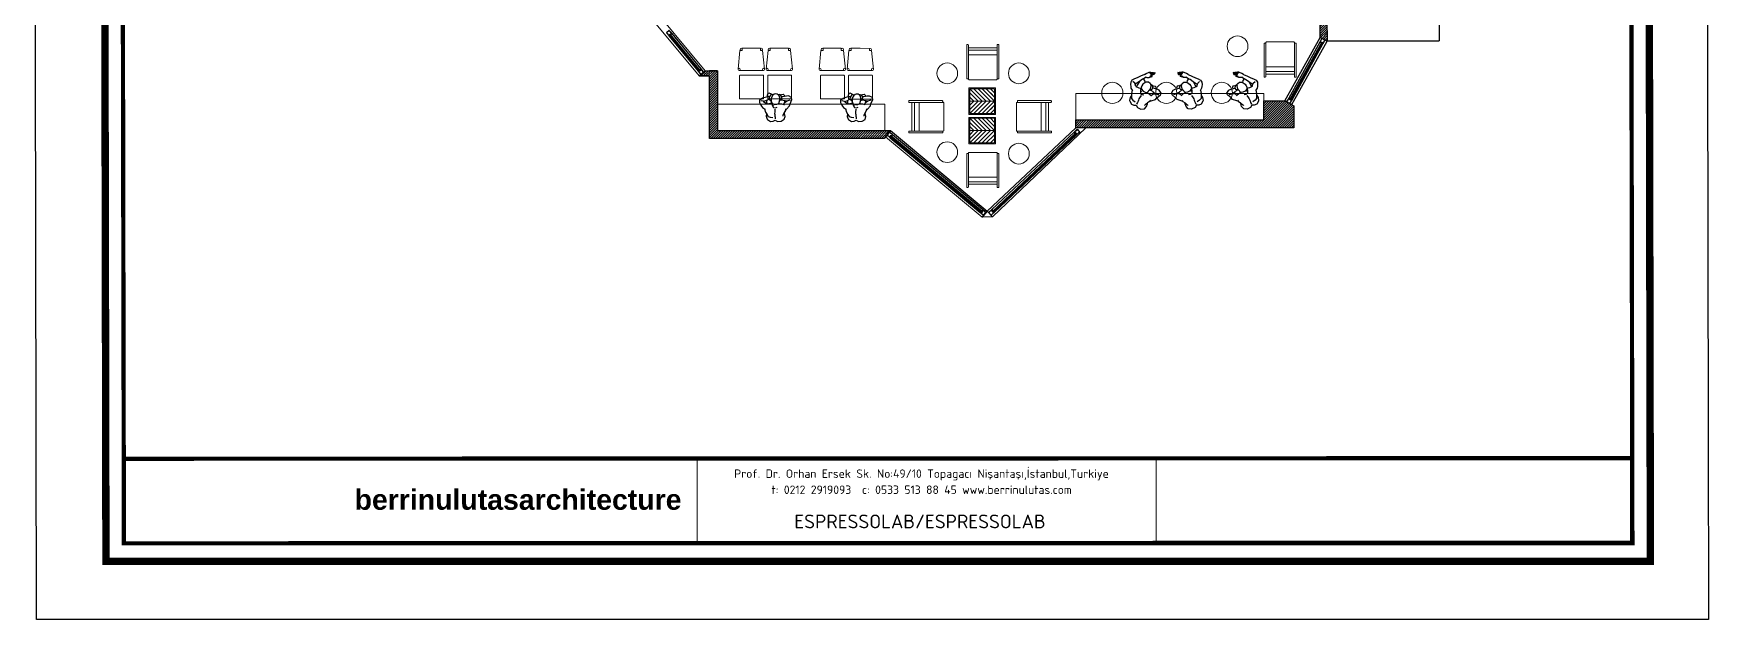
# Model space of a CAD drawing. Header units: centimetres. Extents: x 131563 to 145359, y 24878 to 28066.
# Drawn here: x 135105 to 138275, y 24878 to 25986 of the extents above; entities that cross this region are included whole.
import ezdxf
from ezdxf.enums import TextEntityAlignment as Align

# ---------------------------------------------------------------- set-up
doc = ezdxf.new("R2010")
doc.units = ezdxf.units.CM
doc.header["$LTSCALE"] = 10
doc.header["$MEASUREMENT"] = 0
for name, color, linetype in [('141125_RT1$0$xref_4_vitrin_kaplama$0$2DCAM', 4, 'Continuous'), ('141125_RT1$0$xref_4_vitrin_kaplama$0$2DKONST2', 253, 'Continuous'), ('LP-DIMENSION_INT_100', 51, 'Continuous'), ('wall', 255, 'Continuous')]:
    doc.layers.add(name, color=color, linetype=linetype)
for name, color, linetype, lineweight in [('ARK_AHŞAP', 45, 'Continuous', 15), ('ARK_METAL', 252, 'Continuous', 15), ('Auto-Antet', 7, 'Continuous', 18), ('tefriş', 45, 'Continuous', 18)]:
    doc.layers.add(name, color=color, linetype=linetype, lineweight=lineweight)
doc.styles.add('BASLIK', font='')
doc.styles.add('style1', font='isocpeur.ttf', dxfattribs={"height": 20})
doc.styles.get('BASLIK').set_extended_font_data('Arial', bold=True)
pattern_1 = [(45, (7891.8614, 0), (-2.20970869, 2.20970869), [])]

# ---------------------------------------------------------------- blocks, each defined once
blk = doc.blocks.new('insanplanoturan2')
for p, q in [((-27.3, 18.7), (-27.9, 14.4)), ((-27.9, 14.4), (-26.5, 10.2)), ((-27.3, 18.7), (-27.3, 18.7)), ((-26.5, 10.2), (-24.7, 7)), ((-24.7, 7), (-23.1, 4.5)), ((-20, 15.9), (-24.5, 17.3)), ((-23.1, 4.5), (-19.4, 1.7)), ((-18.8, 14.3), (-20, 15.9)), ((-19.4, 1.7), (-18.3, 0.6)), ((-19.3, 1.6), (-18, -4.7)), ((-15.7, 10.7), (-18.8, 14.3)), ((-15.7, 10.7), (-9.9, 11)), ((-14, 17.3), (-14.4, 14.2)), ((-14.4, 14.2), (-14.1, 10.9)), ((-9.9, 11), (-5.1, 11.6)), ((-4.3, 28), (-8.1, 30.2)), ((-5.3, 20.4), (-5.8, 16.4)), ((-5.8, 16.4), (-5.8, 13.5)), ((-5.8, 14.5), (-5.5, 12.7)), ((-5.8, 13.5), (-4.1, 10.1)), ((-5.5, 12.7), (-4.9, 10.3)), ((-1.5, 25.7), (-5.3, 20.4)), ((-4.9, 10.3), (-4.5, 7.8)), ((-4.5, 7.8), (-2.1, 5.5)), ((-4.5, 7.8), (-4.5, 7.3)), ((-4.5, 7.3), (-2.4, 2.5)), ((-3.6, 26.9), (-4.3, 28)), ((-4.1, 10.1), (0.4, 8)), ((-2.4, 2.5), (1.6, 1.8)), ((1.1, 27.4), (-1.5, 25.7)), ((0.4, 8), (4.7, 8.1)), ((3.3, 27.8), (1.1, 27.4)), ((1.6, 1.8), (4.6, 2.7)), ((7, 27.1), (3.3, 27.8)), ((4.7, 8.1), (8.4, 9.4)), ((8.6, 26), (7, 27.1)), ((8.3, 9.1), (13.3, 8.1)), ((8.4, 9.4), (11, 16.1)), ((10.1, 23.6), (8.6, 26)), ((10.2, 25.9), (9.3, 25.7)), ((9.3, 25.7), (9.6, 24.5)), ((11.4, 17.6), (10.1, 23.6)), ((11.6, 25.2), (10.2, 25.9)), ((11.4, 15), (10.6, 15.2)), ((11, 16.1), (11.4, 17.6)), ((11.4, 15), (12.6, 15.8)), ((13.4, 24.1), (11.6, 25.2)), ((12.6, 15.8), (13, 16.7)), ((12.9, 16.1), (20.7, 13.9)), ((13, 16.7), (14.5, 17.8)), ((13.2, 24.2), (15, 25.8)), ((13.3, 8.1), (17.6, 6.8)), ((15, 20.9), (13.4, 24.1)), ((14.5, 17.8), (15, 20.9)), ((16.3, 21.5), (14.7, 21.5)), ((15, 25.8), (17.9, 26.1)), ((15, 20.9), (15, 20.9)), ((20.1, 21.8), (16.3, 21.5)), ((17.6, 6.8), (19.3, 10.2)), ((17.6, 6.8), (18.6, 6.3)), ((17.9, 26.1), (20.4, 23.5)), ((19.3, 14.3), (19.3, 10.2)), ((19.3, 10.2), (24.2, 13.1)), ((23.7, 22.2), (20.1, 21.8)), ((20.4, 23.5), (20.2, 21.8)), ((20.7, 13.9), (24.2, 13.1)), ((22, -2.6), (28, 3.2)), ((27.8, 21.9), (23.7, 22.2)), ((24.2, 13.1), (28.6, 13.7)), ((33.1, 18.4), (27.8, 21.9)), ((28, 3.2), (29.4, 7)), ((28.6, 13.7), (30.4, 14.2)), ((29.4, 7), (33.3, 14.9)), ((33.3, 14.9), (33.1, 18.4)), ((-18, -4.7), (-16.2, -9.1)), ((-16.6, -8.2), (-17.3, -12.8)), ((-17.3, -12.8), (-16.1, -18.2)), ((-16.2, -9.1), (-14, -13.4)), ((-16.1, -18.2), (-15.3, -19.1)), ((-15.3, -19.1), (-10.3, -23)), ((-14, -13.4), (-10.4, -15.1)), ((-10.4, -15.1), (-5.2, -16.3)), ((-10.3, -23), (-5, -23.1)), ((-5, -23.1), (-1.2, -21.4)), ((-0.8, -6.1), (-1.2, -8.6)), ((-1.2, -8.6), (-1, -10.8)), ((-1.2, -21.4), (3.1, -24.4)), ((-1, -10.8), (-1, -12.7)), ((-1, -12.7), (-1, -14.1)), ((-1, -14.1), (-0.7, -15.8)), ((-0.7, -15.8), (-1, -19.2)), ((0.1, -0.8), (-0.8, -6.1)), ((3.1, -24.4), (10.1, -24.5)), ((10.1, -24.5), (15.7, -21.3)), ((14.2, -14.2), (13.8, -15.3)), ((15.6, -11.1), (14.2, -14.2)), ((16.8, -8.8), (15.6, -11.1)), ((15.7, -21.3), (17.9, -16.1)), ((19.5, -4.9), (16.8, -8.8)), ((17.2, -10.3), (17.5, -7.8)), ((17.9, -16.1), (17.2, -10.3)), ((20, -1.6), (19.5, -4.9)), ((19.5, -4.9), (22, -2.6))]:
    blk.add_line(p, q)
for points in [[(-27.3, 18.7), (-21.8, 22.3), (-14.1, 24.1), (-7.3, 24.6)], [(-20, 15.9), (-15.5, 16.7), (-9.5, 19.1), (-8.9, 19.2)], [(-8.1, 30.2), (-10.9, 29.7), (-12.2, 26.3), (-12.6, 24.2)], [(-1.5, 25.7), (-2.5, 27), (-5.4, 26.7), (-7.3, 24.6), (-9.2, 21.9), (-8.9, 19.2), (-7.3, 16.5), (-5.8, 16.4)]]:
    blk.add_lwpolyline(points)
blk = doc.blocks.new('xccxc')
at = {"rotation": 180}
blk.add_blockref('insanplanoturan2', (220488.9, -31825.1), dxfattribs=at)
blk = doc.blocks.new('dada')
for p, q in [((219964.1, -31826.5), (219966.7, -31822.6)), ((219967.8, -31810.1), (219965.6, -31815.3)), ((219965.6, -31815.3), (219966.3, -31821)), ((219966.3, -31821), (219966.1, -31823.5)), ((219966.7, -31822.6), (219967.9, -31820.3)), ((219973.4, -31806.9), (219967.8, -31810.1)), ((219967.9, -31820.3), (219969.4, -31817.1)), ((219969.4, -31817.1), (219969.8, -31816.1)), ((219980.5, -31807), (219973.4, -31806.9)), ((219984.7, -31810), (219980.5, -31807)), ((219983.4, -31830.6), (219984.4, -31825.3)), ((219984.3, -31815.6), (219984.6, -31812.1)), ((219984.6, -31817.3), (219984.3, -31815.6)), ((219984.4, -31825.3), (219984.7, -31822.8)), ((219984.6, -31818.7), (219984.6, -31817.3)), ((219984.6, -31820.5), (219984.6, -31818.7)), ((219984.7, -31822.8), (219984.6, -31820.5)), ((219988.6, -31808.2), (219984.7, -31810)), ((219993.9, -31808.4), (219988.6, -31808.2)), ((219994, -31816.3), (219988.8, -31815.1)), ((219998.9, -31812.3), (219993.9, -31808.4)), ((219997.6, -31817.9), (219994, -31816.3)), ((219999.7, -31822.2), (219997.6, -31817.9)), ((219999.7, -31813.2), (219998.9, -31812.3)), ((220000.9, -31818.5), (219999.7, -31813.2)), ((220001.6, -31826.6), (219999.7, -31822.2)), ((220000.2, -31823.1), (220000.9, -31818.5)), ((219954.2, -31838.4), (219950.3, -31846.2)), ((219950.3, -31846.2), (219950.4, -31849.8)), ((219950.4, -31849.8), (219955.8, -31853.3)), ((219954.9, -31845.1), (219953.1, -31845.6)), ((219955.5, -31834.6), (219954.2, -31838.4)), ((219959.4, -31844.5), (219954.9, -31845.1)), ((219961.5, -31828.8), (219955.5, -31834.6)), ((219955.8, -31853.3), (219959.9, -31853.5)), ((219964.3, -31841.6), (219959.4, -31844.5)), ((219962.8, -31845.2), (219959.4, -31844.5)), ((219959.9, -31853.5), (219963.5, -31853.2)), ((219964.1, -31826.5), (219961.5, -31828.8)), ((219970.6, -31847.5), (219962.8, -31845.2)), ((219963.2, -31854.8), (219963.4, -31853.2)), ((219965.6, -31857.5), (219963.2, -31854.8)), ((219963.5, -31853.2), (219967.3, -31852.8)), ((219963.6, -31829.8), (219964.1, -31826.5)), ((219964.2, -31845.6), (219964.3, -31841.6)), ((219965.9, -31838.1), (219964.3, -31841.6)), ((219965.9, -31838.1), (219965, -31837.7)), ((219968.5, -31857.1), (219965.6, -31857.5)), ((219970.3, -31839.5), (219965.9, -31838.1)), ((219967.3, -31852.8), (219968.8, -31852.9)), ((219970.3, -31855.5), (219968.5, -31857.1)), ((219969.1, -31849.2), (219968.6, -31852.2)), ((219968.6, -31852.2), (219970.2, -31855.4)), ((219968.6, -31852.2), (219968.6, -31852.2)), ((219970.6, -31848), (219969.1, -31849.2)), ((219970.2, -31855.4), (219972, -31856.6)), ((219975.3, -31840.4), (219970.3, -31839.5)), ((219971, -31847.2), (219970.6, -31848)), ((219972.2, -31846.3), (219971, -31847.2)), ((219972, -31856.6), (219973.4, -31857.2)), ((219972.2, -31846.3), (219972.9, -31846.5)), ((219972.6, -31847.5), (219972.2, -31849)), ((219972.2, -31849), (219973.4, -31855)), ((219975.1, -31840.7), (219972.6, -31847.5)), ((219973.4, -31855), (219974.9, -31857.4)), ((219973.4, -31857.2), (219974.3, -31857.1)), ((219974.3, -31857.1), (219974, -31855.9)), ((219974.9, -31857.4), (219976.6, -31858.5)), ((219978.8, -31839.4), (219975.1, -31840.7)), ((219983.2, -31839.4), (219978.8, -31839.4)), ((219982, -31833.1), (219978.9, -31834)), ((219985.9, -31833.9), (219982, -31833.1)), ((219982.4, -31858.8), (219985.1, -31857.1)), ((219987.6, -31841.5), (219983.2, -31839.4)), ((219985.1, -31857.1), (219988.9, -31851.8)), ((219988.1, -31839.2), (219985.7, -31836.9)), ((219985.8, -31856.2), (219987.9, -31859.4)), ((219988, -31838.6), (219985.9, -31833.9)), ((219989.4, -31844.9), (219987.6, -31841.5)), ((219988.1, -31839.2), (219988, -31838.6)), ((219988.5, -31841.6), (219988.1, -31839.2)), ((219989.1, -31844.1), (219988.5, -31841.6)), ((219993.5, -31842.3), (219988.6, -31843)), ((219988.9, -31851.8), (219989.4, -31847.8)), ((219989.4, -31845.9), (219989.1, -31844.1)), ((219989.4, -31847.8), (219989.4, -31844.9)), ((219993.2, -31859.7), (219997, -31853.7)), ((219999.3, -31842.1), (219993.5, -31842.3)), ((219997, -31853.7), (219997.9, -31845.6)), ((219997, -31853.7), (220000, -31849)), ((219997.9, -31845.6), (219997.6, -31842.2)), ((219999.3, -31842.1), (220002.3, -31845.7)), ((220000, -31849), (220002.3, -31845.7)), ((220002.8, -31833), (220001.6, -31826.6)), ((220002.9, -31833.1), (220001.9, -31831.9)), ((220002.3, -31845.7), (220003.5, -31847.3)), ((220006.7, -31835.8), (220002.9, -31833.1)), ((220003.5, -31847.3), (220008, -31848.7)), ((220003.7, -31858.5), (220007.4, -31854.5)), ((220008.3, -31838.4), (220006.7, -31835.8)), ((220007.4, -31854.5), (220010.8, -31850.1)), ((220010.1, -31841.6), (220008.3, -31838.4)), ((220011.5, -31845.8), (220010.1, -31841.6)), ((220010.8, -31850.1), (220011.5, -31845.8)), ((220010.8, -31850.1), (220010.8, -31850.1)), ((219976.3, -31878.1), (219976.7, -31876.9)), ((219976.4, -31878.4), (219976.3, -31878.1)), ((219976.8, -31878.5), (219976.4, -31878.4)), ((219976.5, -31879.8), (219978.1, -31877.9)), ((219976.6, -31880.4), (219976.5, -31879.8)), ((219976.6, -31858.5), (219980.3, -31859.2)), ((219976.9, -31880.6), (219976.6, -31880.4)), ((219976.7, -31876.9), (219977.5, -31876.1)), ((219977.9, -31877.8), (219976.8, -31878.5)), ((219979.2, -31879.3), (219976.9, -31880.6)), ((219977.5, -31876.1), (219978.5, -31875)), ((219978.7, -31877), (219977.9, -31877.8)), ((219978.1, -31877.9), (219979, -31877.2)), ((219978.5, -31875), (219979.2, -31874.4)), ((219980.1, -31875.8), (219978.7, -31877)), ((219980.1, -31870.4), (219978.8, -31871.8)), ((219978.8, -31871.8), (219978.9, -31872.1)), ((219978.9, -31872.1), (219979.2, -31872.2)), ((219979, -31877.2), (219980.3, -31876.2)), ((219979.2, -31872.2), (219981.2, -31871.8)), ((219979.2, -31874.4), (219980.3, -31873.4)), ((219981, -31877.7), (219979.2, -31879.3)), ((219981.2, -31878.6), (219979.2, -31879.3)), ((219979.4, -31879.5), (219979.2, -31879.3)), ((219981, -31879.2), (219979.4, -31879.5)), ((219981, -31869.8), (219980.1, -31870.4)), ((219982.1, -31874.4), (219980.1, -31875.8)), ((219980.3, -31859.2), (219982.4, -31858.8)), ((219980.3, -31873.4), (219981.5, -31872.2)), ((219980.3, -31876.2), (219981.3, -31875.3)), ((219983.2, -31868.1), (219981, -31869.8)), ((219982.2, -31876.8), (219981, -31877.7)), ((219984.3, -31878.3), (219981, -31879.2)), ((219981.2, -31871.8), (219982.2, -31871.3)), ((219983.5, -31877.4), (219981.2, -31878.6)), ((219981.3, -31875.3), (219982.2, -31874.6)), ((219981.5, -31872.2), (219982.2, -31871.3)), ((219982.2, -31874.6), (219982.1, -31874.4)), ((219982.2, -31871.3), (219982.7, -31870.2)), ((219982.2, -31874.6), (219983.9, -31875.9)), ((219982.2, -31876.8), (219983.9, -31875.9)), ((219984.9, -31866.8), (219983.2, -31868.1)), ((219985.2, -31876.8), (219983.5, -31877.4)), ((219983.9, -31875.9), (219986.7, -31877.1)), ((219986.7, -31877.1), (219984.3, -31878.3)), ((219986.8, -31865.9), (219984.9, -31866.8)), ((219986, -31876.8), (219985.2, -31876.8)), ((219987.9, -31875.9), (219986.7, -31877.1)), ((219988.6, -31865.9), (219986.8, -31865.9)), ((219987.9, -31859.4), (219991.6, -31861.6)), ((219991.2, -31872.7), (219987.9, -31875.9)), ((219988.6, -31865.9), (219991.6, -31861.6)), ((219993.3, -31869.5), (219991.2, -31872.7)), ((219991.6, -31861.6), (219993.2, -31859.7)), ((219993.3, -31869.5), (219998.7, -31863.7)), ((219998.7, -31863.7), (220003.7, -31858.5))]:
    blk.add_line(p, q)

msp = doc.modelspace()

# ---------------------------------------------------------------- hatches: boundary and pattern name
at = {"layer": 'LP-DIMENSION_INT_100'}
h = msp.add_hatch(dxfattribs=at)
h.set_pattern_fill('ANSI31', color=252, scale=25)
h.set_pattern_definition(pattern_1)
h.paths.add_polyline_path([(137540.1, 25979), (137539, 26089.5), (137551.8, 26097.2), (137553.2, 25971.7)])
h = msp.add_hatch(dxfattribs=at)
h.set_pattern_fill('ANSI31', color=252, scale=25)
h.set_pattern_definition(pattern_1)
h.paths.add_polyline_path([(136365.1, 25906.2), (136376.6, 25915.8), (136399.5, 25915.8), (136399.5, 25803), (136727.5, 25803), (136715, 25788), (136384.5, 25788), (136384.5, 25906.2), (136365.1, 25906.2)])
h = msp.add_hatch(dxfattribs=at)
h.set_pattern_fill('ANSI31', color=252, scale=25)
h.set_pattern_definition(pattern_1)
h.paths.add_polyline_path([(137433.8, 25823), (137433.8, 25859), (137473.1, 25859.3), (137490.2, 25849.8), (137490.2, 25808), (137077.8, 25808), (137077.8, 25823)])

# ---------------------------------------------------------------- linework, layer by layer
msp.add_lwpolyline([(135105.2, 28066), (138269.5, 28066), (138275.1, 24878.1), (135110.8, 24878.1)], close=True)
at = {"layer": '141125_RT1$0$xref_4_vitrin_kaplama$0$2DCAM'}
for p, q in [((136308.4, 25981.6), (136363.1, 25915.3)), ((136368.7, 25919.6), (136313.6, 25986.3)), ((137539.5, 25970.2), (137480.7, 25864.2)), ((137487, 25861.1), (137545.5, 25966.5)), ((136726.7, 25789.1), (136896.9, 25647.7)), ((136901.6, 25652.9), (136730.9, 25794.6)), ((136918.6, 25653.2), (137074.4, 25799.9)), ((137078.9, 25794.5), (136923.6, 25648.3))]:
    msp.add_line(p, q, dxfattribs=at)
for points in [[(136364.9, 25914.6), (136308, 25983.4), (136308.4, 25983.8), (136365.3, 25915)], [(136308.4, 25983.8), (136309.1, 25983.1), (136310.3, 25984.1), (136309.7, 25984.8)], [(136309.7, 25984.8), (136366.6, 25916)], [(136367, 25916.4), (136310.1, 25985.2)], [(137543.1, 25969.8), (137482.9, 25861.4)], [(137483.5, 25861.1), (137543.6, 25969.5)], [(137545.5, 25968.4), (137485.4, 25860), (137484.9, 25860.3), (137545, 25968.7)], [(137543.6, 25969.5), (137543.1, 25968.6), (137544.5, 25967.9), (137545, 25968.7)], [(136366.6, 25916), (136365.9, 25916.8), (136364.7, 25915.8), (136365.3, 25915)], [(137484.9, 25860.3), (137485.4, 25861.2), (137484, 25862), (137483.5, 25861.1)], [(136898.8, 25647.3), (136726, 25790.8), (136726.4, 25791.3), (136899.2, 25647.7)], [(136726.4, 25791.3), (136727.1, 25790.7), (136728.1, 25791.9), (136727.4, 25792.5)], [(136727.4, 25792.5), (136900.2, 25649)], [(136900.6, 25649.4), (136727.8, 25793)], [(136919.8, 25649.9), (137077.7, 25798.4)], [(137078.1, 25797.9), (136920.2, 25649.4)], [(136921.7, 25647.8), (137079.6, 25796.3), (137079.2, 25796.7), (136921.3, 25648.2)], [(137079.2, 25796.7), (137078.4, 25796.1), (137077.3, 25797.3), (137078.1, 25797.9)], [(136900.2, 25649), (136899.4, 25649.6), (136898.4, 25648.4), (136899.2, 25647.7)], [(136920.2, 25649.4), (136921, 25650.1), (136922, 25648.9), (136921.3, 25648.2)]]:
    msp.add_lwpolyline(points, dxfattribs=at)
at = {"layer": '141125_RT1$0$xref_4_vitrin_kaplama$0$2DKONST2'}
for points in [[(136307.7, 25983.2), (136310.6, 25985.6), (136311.5, 25984.5), (136313.6, 25986.3), (136309.1, 25991.6), (136309.1, 25991.6), (136308.5, 25992.4), (136303.5, 25988.3), (136303.5, 25988.3), (136303.1, 25988), (136308.4, 25981.6), (136308.7, 25981.9)], [(136307.3, 25983.2), (136310.6, 25986), (136311.5, 25984.9), (136313.2, 25986.3), (136309.1, 25991.3), (136309.1, 25991.3), (136308.4, 25992.1), (136303.4, 25987.9)], [(137549, 25972.9), (137549.5, 25973.8), (137543.8, 25976.9), (137543.8, 25976.9), (137543.4, 25977.2), (137539.5, 25970.2), (137541.9, 25968.9), (137542.6, 25970.1), (137545.9, 25968.2), (137545.1, 25966.8), (137545.5, 25966.5), (137549, 25972.9)], [(137548.7, 25972.8), (137549.2, 25973.7), (137543.5, 25976.8), (137539.9, 25970.3), (137541.8, 25969.2), (137542.5, 25970.4), (137546.2, 25968.3), (137548.7, 25972.8)], [(136367.7, 25909.7), (136368.4, 25909), (136373.4, 25913.1), (136373.4, 25913.1), (136373.8, 25913.4), (136368.7, 25919.6), (136366.6, 25917.9), (136367.5, 25916.8), (136364.6, 25914.4), (136363.5, 25915.7), (136363.1, 25915.3), (136367.7, 25909.7)], [(136367.8, 25910.1), (136368.4, 25909.3), (136373.4, 25913.4), (136368.6, 25919.2), (136366.9, 25917.8), (136367.8, 25916.7), (136364.5, 25914), (136367.8, 25910.1)], [(137485.7, 25859.8), (137482.4, 25861.7), (137483.1, 25862.9), (137480.7, 25864.2), (137477.3, 25858.1), (137477.3, 25858.1), (137476.9, 25857.2), (137482.5, 25854.1), (137482.5, 25854.1), (137483, 25853.8), (137487, 25861.1), (137486.6, 25861.3)], [(137485.8, 25859.5), (137482.1, 25861.6), (137482.8, 25862.8), (137480.8, 25863.9), (137477.7, 25858.2), (137477.7, 25858.2), (137477.2, 25857.3), (137482.9, 25854.2)], [(137079.8, 25796), (137077.3, 25798.8), (137076.2, 25797.9), (137074.4, 25799.9), (137079.6, 25804.6), (137079.6, 25804.6), (137080.3, 25805.3), (137084.7, 25800.4), (137084.7, 25800.4), (137085.1, 25800.1), (137078.9, 25794.5), (137078.6, 25794.9)], [(137080.2, 25796), (137077.3, 25799.2), (137076.3, 25798.2), (137074.8, 25799.9), (137079.6, 25804.2), (137079.6, 25804.2), (137080.3, 25804.9), (137084.7, 25800.1)], [(136725.7, 25790.5), (136728.1, 25793.5), (136729.2, 25792.6), (136730.9, 25794.6), (136725.6, 25799.1), (136725.6, 25799.1), (136724.8, 25799.8), (136720.6, 25794.8), (136720.6, 25794.8), (136720.3, 25794.4), (136726.7, 25789.1), (136727, 25789.5)], [(136725.4, 25790.5), (136728.1, 25793.8), (136729.2, 25792.9), (136730.6, 25794.6), (136725.6, 25798.8), (136725.6, 25798.8), (136724.8, 25799.4), (136720.7, 25794.4)], [(136902.5, 25643), (136903.3, 25642.4), (136907.5, 25647.4), (136907.5, 25647.4), (136907.8, 25647.8), (136901.6, 25652.9), (136899.9, 25650.8), (136901, 25649.9), (136898.6, 25647), (136897.3, 25648.1), (136896.9, 25647.7), (136902.5, 25643)], [(136902.5, 25643.4), (136903.3, 25642.7), (136907.4, 25647.7), (136901.7, 25652.5), (136900.3, 25650.8), (136901.3, 25649.9), (136898.6, 25646.6), (136902.5, 25643.4)], [(136918.2, 25643.3), (136917.4, 25642.7), (136913.1, 25647.5), (136913.1, 25647.5), (136912.7, 25647.9), (136918.6, 25653.2), (136920.5, 25651.2), (136919.4, 25650.3), (136922, 25647.5), (136923.2, 25648.6), (136923.6, 25648.3), (136918.2, 25643.3)], [(136918.2, 25643.7), (136917.4, 25643), (136913.1, 25647.8), (136918.6, 25652.9), (136920.1, 25651.3), (136919.1, 25650.3), (136922, 25647.1), (136918.2, 25643.7)]]:
    msp.add_lwpolyline(points, close=True, dxfattribs=at)
at = {"layer": 'ARK_AHŞAP'}
for p, q in [((136871.2, 25901.9), (136871.2, 25964.3)), ((136871.2, 25901.9), (136871.2, 25964.3)), ((136872.2, 25965.3), (136873.7, 25965.3)), ((136872.2, 25965.3), (136873.7, 25965.3)), ((136874.7, 25901.9), (136874.7, 25964.3)), ((136874.7, 25901.9), (136874.7, 25964.3)), ((136928.7, 25901.9), (136928.7, 25964.3)), ((136931.2, 25965.3), (136929.7, 25965.3)), ((136932.2, 25901.9), (136932.2, 25964.3)), ((137433.9, 25967.2), (137433.9, 25904.8)), ((137433.9, 25967.2), (137433.9, 25904.8)), ((137434.9, 25968.2), (137436.4, 25968.2)), ((137434.9, 25968.2), (137436.4, 25968.2)), ((137437.4, 25967.2), (137437.4, 25904.8)), ((137437.4, 25967.2), (137437.4, 25904.8)), ((137491.4, 25967.2), (137491.4, 25904.8)), ((137493.9, 25968.2), (137492.4, 25968.2)), ((137494.9, 25967.2), (137494.9, 25904.8)), ((136872.2, 25900.9), (136873.7, 25900.9)), ((136872.2, 25900.9), (136873.7, 25900.9)), ((136931.2, 25900.9), (136929.7, 25900.9)), ((137434.9, 25903.8), (137436.4, 25903.8)), ((137434.9, 25903.8), (137436.4, 25903.8)), ((137493.9, 25903.8), (137492.4, 25903.8)), ((136900.6, 25858.3), (136877.2, 25881.7)), ((136892.8, 25858.3), (136877.2, 25873.9)), ((136892.8, 25858.3), (136877.2, 25873.9)), ((136908.4, 25858.3), (136885, 25881.7)), ((136916.2, 25858.3), (136892.8, 25881.7)), ((136924, 25858.3), (136900.6, 25881.7)), ((136924, 25866.1), (136908.4, 25881.7)), ((136924, 25873.9), (136916.2, 25881.7)), ((136924, 25866.1), (136916.2, 25873.9)), ((136399.6, 25853, 0), (136716.6, 25852.7, 0.7)), ((136761.6, 25858.4), (136761.6, 25856.9)), ((136761.6, 25858.4), (136761.6, 25856.9)), ((136824.9, 25859.4), (136762.6, 25859.4)), ((136824.9, 25859.4), (136762.6, 25859.4)), ((136824.9, 25855.9), (136762.6, 25855.9)), ((136824.9, 25855.9), (136762.6, 25855.9)), ((136825.9, 25858.4), (136825.9, 25856.9)), ((136825.9, 25858.4), (136825.9, 25856.9)), ((136877.2, 25866.1), (136885, 25858.3)), ((136877.2, 25866.1), (136885, 25858.3)), ((136924, 25858.3), (136877.2, 25858.3)), ((136900.6, 25858.3), (136877.2, 25834.9)), ((136892.8, 25858.3), (136877.2, 25842.7)), ((136877.2, 25850.5), (136885, 25858.3)), ((136892.8, 25858.3), (136877.2, 25842.7)), ((136877.2, 25850.5), (136885, 25858.3)), ((136908.4, 25858.3), (136885, 25834.9)), ((136916.2, 25858.3), (136892.8, 25834.9)), ((136924, 25858.3), (136900.6, 25834.9)), ((136924, 25850.5), (136908.4, 25834.9)), ((136924, 25850.5), (136916.2, 25842.7)), ((136924, 25842.7), (136916.2, 25834.9)), ((136967.3, 25858.4), (136967.3, 25856.9)), ((136967.3, 25858.4), (136967.3, 25856.9)), ((136968.3, 25859.4), (137030.7, 25859.4)), ((136968.3, 25859.4), (137030.7, 25859.4)), ((136968.3, 25855.9), (137030.7, 25855.9)), ((136968.3, 25855.9), (137030.7, 25855.9)), ((137031.7, 25858.4), (137031.7, 25856.9)), ((137031.7, 25858.4), (137031.7, 25856.9)), ((136900.6, 25802.7), (136877.2, 25826.1)), ((136892.8, 25802.7), (136877.2, 25818.3)), ((136892.8, 25802.7), (136877.2, 25818.3)), ((136877.2, 25810.5), (136885, 25802.7)), ((136877.2, 25810.5), (136885, 25802.7)), ((136908.4, 25802.7), (136885, 25826.1)), ((136916.2, 25802.7), (136892.8, 25826.1)), ((136924, 25802.7), (136900.6, 25826.1)), ((136924, 25810.5), (136908.4, 25826.1)), ((136924, 25818.3), (136916.2, 25826.1)), ((136924, 25810.5), (136916.2, 25818.3)), ((136761.6, 25799.4), (136761.6, 25800.9)), ((136824.9, 25801.9), (136762.6, 25801.9)), ((136824.9, 25798.4), (136762.6, 25798.4)), ((136825.9, 25799.4), (136825.9, 25800.9)), ((136924, 25802.7), (136877.2, 25802.7)), ((136900.6, 25802.7), (136877.2, 25779.3)), ((136892.8, 25802.7), (136877.2, 25787.1)), ((136877.2, 25794.9), (136885, 25802.7)), ((136892.8, 25802.7), (136877.2, 25787.1)), ((136877.2, 25794.9), (136885, 25802.7)), ((136908.4, 25802.7), (136885, 25779.3)), ((136916.2, 25802.7), (136892.8, 25779.3)), ((136924, 25802.7), (136900.6, 25779.3)), ((136924, 25794.9), (136908.4, 25779.3)), ((136924, 25794.9), (136916.2, 25787.1)), ((136924, 25787.1), (136916.2, 25779.3)), ((136967.3, 25799.4), (136967.3, 25800.9)), ((136968.3, 25801.9), (137030.7, 25801.9)), ((136968.3, 25798.4), (137030.7, 25798.4)), ((137031.7, 25799.4), (137031.7, 25800.9)), ((136871.2, 25758.5), (136871.2, 25696.2)), ((136871.2, 25758.5), (136871.2, 25696.2)), ((136872.2, 25759.5), (136873.7, 25759.5)), ((136872.2, 25759.5), (136873.7, 25759.5)), ((136874.7, 25758.5), (136874.7, 25696.2)), ((136874.7, 25758.5), (136874.7, 25696.2)), ((136928.7, 25758.5), (136928.7, 25696.2)), ((136931.2, 25759.5), (136929.7, 25759.5)), ((136932.2, 25758.5), (136932.2, 25696.2)), ((136872.2, 25695.2), (136873.7, 25695.2)), ((136872.2, 25695.2), (136873.7, 25695.2)), ((136931.2, 25695.2), (136929.7, 25695.2))]:
    msp.add_line(p, q, dxfattribs=at)
at = {"layer": 'ARK_AHŞAP', "elevation": 0}
for points in [[(136441.5, 25863.7), (136441.6, 25906.7, -0.414214), (136442.6, 25907.7), (136485.6, 25907.6, -0.414214), (136486.6, 25906.6), (136486.5, 25863.6, -0.414214), (136485.5, 25862.6), (136442.5, 25862.7, -0.414214)], [(136494.6, 25863.6), (136494.6, 25906.6, -0.414214), (136495.6, 25907.6), (136538.6, 25907.6, -0.414214), (136539.6, 25906.6), (136539.6, 25863.6, -0.414214), (136538.6, 25862.6), (136495.6, 25862.6, -0.414214)], [(136594.7, 25863.5), (136594.7, 25906.5, -0.414214), (136595.7, 25907.5), (136638.7, 25907.5, -0.414214), (136639.7, 25906.4), (136639.7, 25863.4, -0.414214), (136638.7, 25862.5), (136595.7, 25862.5, -0.414214)], [(136647.8, 25863.4), (136647.8, 25906.4, -0.414214), (136648.8, 25907.4), (136691.8, 25907.4, -0.414214), (136692.8, 25906.4), (136692.8, 25863.4, -0.414214), (136691.8, 25862.4), (136648.8, 25862.4, -0.414214)]]:
    msp.add_lwpolyline(points, format="xyb", close=True, dxfattribs=at)
at = {"layer": 'ARK_AHŞAP'}
for points in [[(136875.6, 25883.3), (136875.6, 25833.3), (136925.6, 25833.3), (136925.6, 25883.3)], [(136877.2, 25881.7), (136877.2, 25834.9), (136924, 25834.9), (136924, 25881.7)], [(136716.6, 25852.7), (136716.5, 25802.7), (136399.5, 25803), (136399.6, 25853)], [(136875.6, 25827.7), (136875.6, 25777.7), (136925.6, 25777.7), (136925.6, 25827.7)], [(136877.2, 25826.1), (136877.2, 25779.3), (136924, 25779.3), (136924, 25826.1)]]:
    msp.add_lwpolyline(points, close=True, dxfattribs=at)
for centre, radius in [((137383.8, 25962.2), 19.6), ((136444.4, 25956.5), 2), ((136482.8, 25956.5), 2), ((136497.5, 25956.5), 2), ((136535.9, 25956.4), 2), ((136597.6, 25956.4), 2), ((136636, 25956.3), 2), ((136650.7, 25956.3), 2), ((136689.1, 25956.2), 2), ((136834.5, 25911), 19.6), ((136970, 25911), 19.6), ((136440.6, 25918.5), 2), ((136486.6, 25918.5), 2), ((136493.6, 25918.5), 2), ((136539.6, 25918.4), 2), ((136539.6, 25918.4), 2), ((136593.8, 25918.4), 2), ((136639.8, 25918.3), 2), ((136646.8, 25918.3), 2), ((136692.8, 25918.2), 2), ((136692.8, 25918.2), 2), ((136834.5, 25761.9), 19.6), ((136970, 25759.1), 19.6)]:
    msp.add_circle(centre, radius, dxfattribs=at)
for centre, start, end in [((136872.2, 25964.3), 90, 180), ((136872.2, 25964.3), 90, 180), ((136873.7, 25964.3), 0, 90), ((136873.7, 25964.3), 0, 90), ((136929.7, 25964.3), 90, 180), ((136931.2, 25964.3), 0, 90), ((137434.9, 25967.2), 90, 180), ((137434.9, 25967.2), 90, 180), ((137436.4, 25967.2), 0, 90), ((137436.4, 25967.2), 0, 90), ((137492.4, 25967.2), 90, 180), ((137493.9, 25967.2), 0, 90), ((136872.2, 25901.9), 180, 270), ((136872.2, 25901.9), 180, 270), ((136873.7, 25901.9), 270, 0), ((136873.7, 25901.9), 270, 0), ((136929.7, 25901.9), 180, 270), ((136931.2, 25901.9), 270, 0), ((137434.9, 25904.8), 180, 270), ((137434.9, 25904.8), 180, 270), ((137436.4, 25904.8), 270, 0), ((137436.4, 25904.8), 270, 0), ((137492.4, 25904.8), 180, 270), ((137493.9, 25904.8), 270, 0), ((136762.6, 25858.4), 90, 180), ((136762.6, 25858.4), 90, 180), ((136762.6, 25856.9), 180, 270), ((136762.6, 25856.9), 180, 270), ((136824.9, 25858.4), 0, 90), ((136824.9, 25858.4), 0, 90), ((136824.9, 25856.9), 270, 0), ((136824.9, 25856.9), 270, 0), ((136968.3, 25858.4), 90, 180), ((136968.3, 25858.4), 90, 180), ((136968.3, 25856.9), 180, 270), ((136968.3, 25856.9), 180, 270), ((137030.7, 25858.4), 0, 90), ((137030.7, 25858.4), 0, 90), ((137030.7, 25856.9), 270, 0), ((137030.7, 25856.9), 270, 0), ((136762.6, 25800.9), 90, 180), ((136762.6, 25799.4), 180, 270), ((136824.9, 25800.9), 0, 90), ((136824.9, 25799.4), 270, 0), ((136968.3, 25800.9), 90, 180), ((136968.3, 25799.4), 180, 270), ((137030.7, 25800.9), 0, 90), ((137030.7, 25799.4), 270, 0), ((136872.2, 25758.5), 90, 180), ((136872.2, 25758.5), 90, 180), ((136873.7, 25758.5), 0, 90), ((136873.7, 25758.5), 0, 90), ((136929.7, 25758.5), 90, 180), ((136931.2, 25758.5), 0, 90), ((136872.2, 25696.2), 180, 270), ((136872.2, 25696.2), 180, 270), ((136873.7, 25696.2), 270, 0), ((136873.7, 25696.2), 270, 0), ((136929.7, 25696.2), 180, 270), ((136931.2, 25696.2), 270, 0)]:
    msp.add_arc(centre, 1, start, end, dxfattribs=at)
at = {"layer": 'ARK_METAL'}
for p, q in [((137437.4, 25967.2), (137437.4, 25969.3)), ((137437.4, 25967.2), (137437.4, 25969.3)), ((137438.4, 25970.3), (137464.4, 25970.3)), ((137490.4, 25970.3), (137464.4, 25970.3)), ((137491.4, 25967.2), (137491.4, 25969.3)), ((136442.2, 25954.5), (136438.6, 25918.7)), ((136446.4, 25954.5), (136442.2, 25954.5)), ((136463.6, 25958.5), (136446.4, 25958.5)), ((136480.8, 25958.5), (136446.4, 25958.5)), ((136446.4, 25958.5), (136446.4, 25954.5)), ((136480.8, 25958.5), (136480.8, 25954.5)), ((136480.8, 25954.5), (136485, 25954.5)), ((136485, 25954.5), (136488.6, 25918.7)), ((136495.3, 25954.5), (136491.7, 25918.7)), ((136499.5, 25954.5), (136495.3, 25954.5)), ((136516.7, 25958.4), (136499.5, 25958.5)), ((136533.9, 25958.4), (136499.5, 25958.5)), ((136499.5, 25958.5), (136499.5, 25954.5)), ((136533.9, 25958.4), (136533.9, 25954.4)), ((136533.9, 25954.4), (136538.1, 25954.4)), ((136538.1, 25954.4), (136541.6, 25918.6)), ((136595.4, 25954.4), (136591.8, 25918.6)), ((136599.6, 25954.3), (136595.4, 25954.4)), ((136616.8, 25958.3), (136599.6, 25958.3)), ((136634, 25958.3), (136599.6, 25958.3)), ((136599.6, 25958.3), (136599.6, 25954.3)), ((136634, 25958.3), (136634, 25954.3)), ((136634, 25954.3), (136638.2, 25954.3)), ((136638.2, 25954.3), (136641.8, 25918.5)), ((136648.5, 25954.3), (136644.8, 25918.5)), ((136652.7, 25954.3), (136648.5, 25954.3)), ((136669.9, 25958.3), (136652.7, 25958.3)), ((136687.1, 25958.2), (136652.7, 25958.3)), ((136652.7, 25958.3), (136652.7, 25954.3)), ((136687.1, 25958.2), (136687.1, 25954.2)), ((136687.1, 25954.2), (136691.3, 25954.2)), ((136691.3, 25954.2), (136694.8, 25918.4)), ((136874.7, 25959.4), (136901.7, 25959.4)), ((136874.7, 25954.7), (136901.7, 25954.7)), ((136874.7, 25945.7), (136901.7, 25945.7)), ((136928.7, 25959.4), (136901.7, 25959.4)), ((136928.7, 25954.7), (136901.7, 25954.7)), ((136928.7, 25945.7), (136901.7, 25945.7)), ((136440.6, 25916.5), (136486.6, 25916.5)), ((136493.6, 25916.5), (136539.6, 25916.4)), ((136593.8, 25916.4), (136639.8, 25916.3)), ((136646.8, 25916.3), (136692.8, 25916.2)), ((136874.7, 25901.9), (136874.7, 25899.9)), ((136874.7, 25901.9), (136874.7, 25899.9)), ((136875.7, 25898.9), (136901.7, 25898.9)), ((136927.7, 25898.9), (136901.7, 25898.9)), ((136928.7, 25901.9), (136928.7, 25899.9)), ((137437.4, 25923.4), (137464.4, 25923.4)), ((137437.4, 25914.5), (137464.4, 25914.5)), ((137437.4, 25909.7), (137464.4, 25909.7)), ((137491.4, 25923.4), (137464.4, 25923.4)), ((137491.4, 25914.5), (137464.4, 25914.5)), ((137491.4, 25909.7), (137464.4, 25909.7)), ((136767.5, 25855.9), (136767.5, 25828.9)), ((136772.2, 25855.9), (136772.2, 25828.9)), ((136781.1, 25855.9), (136781.1, 25828.9)), ((136824.9, 25855.9), (136827, 25855.9)), ((136824.9, 25855.9), (136827, 25855.9)), ((136828, 25854.9), (136828, 25828.9)), ((136965.3, 25854.9), (136965.3, 25828.9)), ((136968.3, 25855.9), (136966.3, 25855.9)), ((136968.3, 25855.9), (136966.3, 25855.9)), ((137012.1, 25855.9), (137012.1, 25828.9)), ((137021.1, 25855.9), (137021.1, 25828.9)), ((137025.8, 25855.9), (137025.8, 25828.9)), ((136767.5, 25801.9), (136767.5, 25828.9)), ((136772.2, 25801.9), (136772.2, 25828.9)), ((136781.1, 25801.9), (136781.1, 25828.9)), ((136828, 25802.9), (136828, 25828.9)), ((136965.3, 25802.9), (136965.3, 25828.9)), ((137012.1, 25801.9), (137012.1, 25828.9)), ((137021.1, 25801.9), (137021.1, 25828.9)), ((137025.8, 25801.9), (137025.8, 25828.9)), ((136824.9, 25801.9), (136827, 25801.9)), ((136968.3, 25801.9), (136966.3, 25801.9)), ((136874.7, 25758.5), (136874.7, 25760.6)), ((136874.7, 25758.5), (136874.7, 25760.6)), ((136875.7, 25761.6), (136901.7, 25761.6)), ((136927.7, 25761.6), (136901.7, 25761.6)), ((136928.7, 25758.5), (136928.7, 25760.6)), ((136874.7, 25714.7), (136901.7, 25714.7)), ((136928.7, 25714.7), (136901.7, 25714.7)), ((136874.7, 25705.8), (136901.7, 25705.8)), ((136874.7, 25701.1), (136901.7, 25701.1)), ((136928.7, 25705.8), (136901.7, 25705.8)), ((136928.7, 25701.1), (136901.7, 25701.1))]:
    msp.add_line(p, q, dxfattribs=at)
for centre, start, end in [((137438.4, 25969.3), 90, 180), ((137438.4, 25969.3), 90, 180), ((137490.4, 25969.3), 0, 90), ((136875.7, 25899.9), 180, 270), ((136875.7, 25899.9), 180, 270), ((136927.7, 25899.9), 270, 0), ((136827, 25854.9), 0, 90), ((136827, 25854.9), 0, 90), ((136966.3, 25854.9), 90, 180), ((136966.3, 25854.9), 90, 180), ((136827, 25802.9), 270, 0), ((136966.3, 25802.9), 180, 270), ((136875.7, 25760.6), 90, 180), ((136875.7, 25760.6), 90, 180), ((136927.7, 25760.6), 0, 90)]:
    msp.add_arc(centre, 1, start, end, dxfattribs=at)
at = {"layer": 'Auto-Antet', "color": 1}
for p, q in [((136361.2, 25182.5), (136361.2, 25022.5)), ((137229.9, 25182.6), (137229.9, 25022.6))]:
    msp.add_line(p, q, dxfattribs=at)
at = {"layer": 'Auto-Antet', "linetype": 'Continuous'}
msp.add_lwpolyline([(135110.8, 24878.1), (138275.1, 24878.1), (138269.5, 28066), (135105.2, 28066)], close=True, dxfattribs=at)
at = {"layer": 'Auto-Antet', "color": 1}
for points, const_width in [([(138159.5, 27956), (135236.7, 27956), (135242.3, 24988.1), (138165.1, 24988.1)], 14), ([(138125.5, 27922), (135270.7, 27922), (135276.3, 25022.1), (138131.1, 25022.1)], 8), ([(135276.3, 25022.1), (138130.8, 25023.2), (138130.8, 25183.2), (135276.3, 25182.1)], 8)]:
    msp.add_lwpolyline(points, close=True, dxfattribs=dict(at, const_width=const_width))
at = {"layer": 'LP-DIMENSION_INT_100', "color": 252}
for p, q in [((137473.6, 25859), (137540.1, 25979)), ((137486.7, 25851.8), (137553.2, 25971.7)), ((137553.2, 25972.2), (137765.6, 25972.2))]:
    msp.add_line(p, q, dxfattribs=at)
at = {"layer": 'LP-DIMENSION_INT_100', "color": 2}
for p, q in [((137540.1, 25979), (137553.2, 25971.7)), ((137553.2, 25971.7), (137540.1, 25979)), ((136399.5, 25915.8), (136384.5, 25915.8)), ((137486.7, 25851.8), (137473.6, 25859)), ((136717.6, 25791.1), (136727.2, 25802.6)), ((136910.2, 25650.6), (136900.6, 25639.1)), ((136900.6, 25639.1), (136910.2, 25650.6)), ((136910.2, 25650.6), (136920.3, 25639.5)), ((136920.3, 25639.5), (136910.2, 25650.6))]:
    msp.add_line(p, q, dxfattribs=at)
at = {"layer": 'LP-DIMENSION_INT_100', "color": 252}
msp.add_lwpolyline([(137465.6, 27462.6), (137765.6, 27462.6), (137765.6, 25972.2)], dxfattribs=at)
at = {"layer": 'LP-DIMENSION_INT_100', "color": 2}
for points in [[(137540.1, 25979), (137539, 26089.5), (137551.8, 26097.2), (137553.2, 25971.7), (137540.1, 25979)], [(137473.6, 25859), (137540.1, 25979)], [(136365.1, 25906.2), (136384.5, 25906.2)], [(136376.6, 25915.8), (136384.5, 25915.8)], [(137077.8, 25808), (136910.2, 25650.6)], [(136727.2, 25802.6), (136910.2, 25650.6)], [(136900.6, 25639.1), (136910.2, 25650.6), (136920.3, 25639.5), (136900.6, 25639.1)]]:
    msp.add_lwpolyline(points, dxfattribs=at)
for points in [[(136365.1, 25906.2), (136376.6, 25915.8), (136399.5, 25915.8), (136399.5, 25803), (136727.5, 25803), (136715, 25788), (136384.5, 25788), (136384.5, 25906.2), (136365.1, 25906.2)], [(137433.8, 25823), (137433.8, 25859), (137473.1, 25859.3), (137490.2, 25849.8), (137490.2, 25808), (137077.8, 25808), (137077.8, 25823)]]:
    msp.add_lwpolyline(points, close=True, dxfattribs=at)
at = {"layer": 'tefriş'}
for p, q in [((136044.4, 26292), (136365.1, 25906.2)), ((136065.5, 26290), (136376.6, 25915.8)), ((137077.8, 25808), (136910.2, 25650.6)), ((137096.8, 25808), (136920.3, 25639.5)), ((136717.6, 25791.1), (136900.6, 25639.1)), ((136727.2, 25802.6), (136910.2, 25650.6))]:
    msp.add_line(p, q, dxfattribs=at)
msp.add_lwpolyline([(137433.8, 25823), (137433.8, 25873), (137224.8, 25873), (137077.8, 25873), (137077.8, 25823), (137433.8, 25823)], dxfattribs=at)
for centre in [(137146.9, 25874), (137249, 25874), (137354, 25874)]:
    msp.add_circle(centre, 20, dxfattribs=at)

# ---------------------------------------------------------------- block references
at = {"layer": 'wall'}
for name, p, rotation in [('dada', (326269.4, -91003.2), 156.5110404561037), ('xccxc', (358901.4, 12826.5), 184.8633671776412), ('xccxc', (359054.6, 12826.4), 184.8633671776412)]:
    msp.add_blockref(name, p, dxfattribs=dict(at, rotation=rotation))
at = {"layer": 'wall', "xscale": -1, "rotation": 203.4889595438962}
for p in [(-51771.5, -91003.2), (-51666.4, -91003.2)]:
    msp.add_blockref('dada', p, dxfattribs=at)

# ---------------------------------------------------------------- texts
at = {"layer": 'Auto-Antet'}
for s, height, style, p in [('Prof. Dr. Orhan Ersek Sk. No:49/10 Topagacı Nişantaşı,İstanbul,Turkiye  ', 16, 'style1', (136795.9, 25145.9)), ('berrinulutasarchitecture', 38.5, 'BASLIK', (136022.2, 25085.6)), ('t: 0212 2919093  c: 0533 513 88 45 www.berrinulutas.com', 16, 'style1', (136785.9, 25115.5)), ('ESPRESSOLAB/ESPRESSOLAB', 26, 'style1', (136782.9, 25050.5))]:
    msp.add_text(s, height=height, dxfattribs=dict(at, style=style)).set_placement(p, align=Align.CENTER)

doc.saveas('drawing.dxf')
